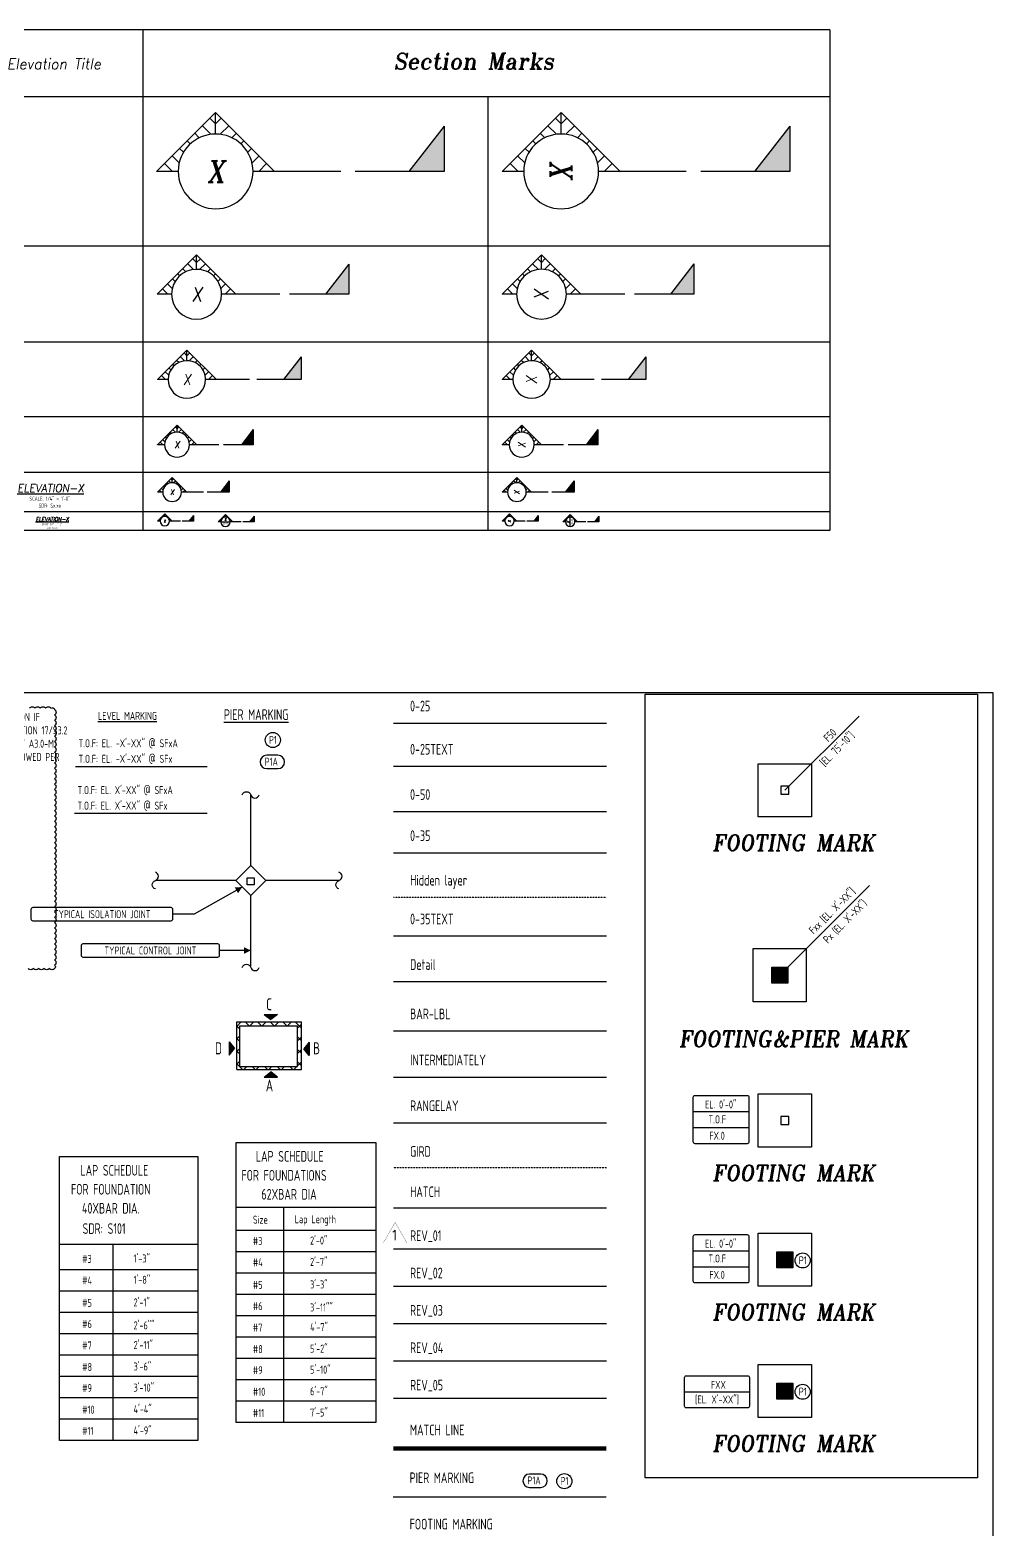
# Model space of a CAD drawing. Header units: inches. Extents: x -10781 to 50822, y -3854 to 38989.
# Drawn here: x -9218 to -8132, y -660 to 1030 of the extents above; entities that cross this region are included whole.
import ezdxf
from ezdxf.enums import TextEntityAlignment as Align

# ---------------------------------------------------------------- set-up
doc = ezdxf.new("R2010")
doc.units = ezdxf.units.IN
doc.header["$LTSCALE"] = 0.025
doc.header["$MEASUREMENT"] = 0
doc.linetypes.add('HIDDEN', pattern=[6, 3, -3])
doc.linetypes.add('PHANTOM', pattern=[2.5, 1.25, -0.25, 0.25, -0.25, 0.25, -0.25])
doc.layers.get('0').update_dxf_attribs({"linetype": 'CONTINUOUS'})
doc.layers.get('Defpoints').update_dxf_attribs({"linetype": 'CONTINUOUS'})
for name, color, linetype in [('0-25', 7, 'CONTINUOUS'), ('0-25TEXT', 7, 'CONTINUOUS'), ('0-35', 3, 'CONTINUOUS'), ('0-35TEXT', 3, 'CONTINUOUS'), ('0-50', 10, 'CONTINUOUS'), ('3', 3, 'CONTINUOUS'), ('BAR-LBL', 2, 'CONTINUOUS'), ('COLUMN', 1, 'CONTINUOUS'), ('DETAIL', 83, 'CONTINUOUS'), ('FOOTING MARK', 3, 'CONTINUOUS'), ('GRID', 8, 'PHANTOM'), ('Hatch', 253, 'CONTINUOUS'), ('hidden', 7, 'HIDDEN'), ('INTERMEDIATERANGELAY', 7, 'CONTINUOUS'), ('MATCH LINE', 7, 'CONTINUOUS'), ('PIER MARK', 83, 'CONTINUOUS'), ('RANGELAY', 7, 'CONTINUOUS'), ('REV_02', 30, 'CONTINUOUS'), ('REV_04', 171, 'CONTINUOUS'), ('REV_05', 212, 'CONTINUOUS'), ('REV_1', 150, 'CONTINUOUS'), ('STEEL COLUMN', 171, 'CONTINUOUS')]:
    doc.layers.add(name, color=color, linetype=linetype)
doc.layers.add('REV_03', color=7, linetype='CONTINUOUS', true_color=0x9c38ff)
doc.styles.add('AR', font='ARCHQUIK.shx', dxfattribs={"width": 0.8})
doc.styles.add('ROMANT', font='romant')

# ---------------------------------------------------------------- blocks, each defined once
blk = doc.blocks.new('SECTARO')
at = {"linetype": 'Continuous'}
blk.add_line((33.32, 16.99), (20.13, 0), dxfattribs=at)
for p, q in [((33.32, 16.99), (33.32, 0)), ((33.32, 0), (0, 0))]:
    blk.add_line(p, q)
for points in [[(33.32, 0), (33.32, 16.99), (33.32, 0), (20.13, 0)], [(33.32, 16.99), (20.13, 0), (33.32, 0), (33.32, 16.99)]]:
    blk.add_solid(points, dxfattribs=at)
blk = doc.blocks.new('*X3')
at = {"color": 0, "linetype": 'Continuous'}
for p, q in [((-1.108, 0.2784), (-1.0748, 0.3117)), ((-1.081, 0.2171), (-1.0306, 0.2675)), ((-1.0127, 0.1969), (-0.9864, 0.2233)), ((-0.9601, 0.1612), (-0.9422, 0.1791)), ((-0.9204, 0.1125), (-0.898, 0.1349)), ((-0.895, 0.0495), (-0.8538, 0.0907)), ((-0.8561, 0), (-0.8096, 0.0465)), ((-0.7677, 0), (-0.7654, 0.0023))]:
    blk.add_line(p, q, dxfattribs=at)
blk = doc.blocks.new('*X2')
at = {"color": 0, "linetype": 'Continuous'}
for p, q in [((-1.108, 0.2784), (-1.0748, 0.3117)), ((-0.9601, 0.1612), (-0.9422, 0.1791)), ((-0.8561, 0), (-0.8096, 0.0465))]:
    blk.add_line(p, q, dxfattribs=at)
blk = doc.blocks.new('SECTNU')
at = {"linetype": 'Continuous'}
blk.add_line((-24.74, 0), (-32.81, 0), dxfattribs=at)
blk.add_line((0, 0), (-24.74, 0))
at = {"layer": '3'}
for p, q in [((-68.89, 0), (-46.81, 22.07)), ((-60.81, 0), (-68.89, 0))]:
    blk.add_line(p, q, dxfattribs=at)
at = {"layer": '3', "linetype": 'Continuous'}
blk.add_line((-46.81, 14), (-46.81, 22.07), dxfattribs=at)
at = {"layer": '3'}
for points in [[(-46.81, 22.07), (-24.74, 0), (-32.81, 0, 1)], [(-32.81, 0, 0.414214), (-46.81, 14)]]:
    blk.add_lwpolyline(points, format="xyb", dxfattribs=at)
for start, end in [(90, 180), (180, 0)]:
    blk.add_arc((-46.81, 0), 14, start, end, dxfattribs=at)
at = {"linetype": 'Continuous', "xscale": -64, "yscale": 64, "zscale": 64, "rotation": 359.9999999999999}
blk.add_blockref('*X3', (-117.73, 0), dxfattribs=at)
at = {"linetype": 'Continuous', "xscale": 64, "yscale": 64, "zscale": 64}
for name in ['*X3', '*X2']:
    blk.add_blockref(name, (24.1, 0), dxfattribs=at)
at = {"linetype": 'Continuous', "style": 'ROMANT', "oblique": 9, "width": 0.9}
blk.add_attdef('NO', text='', height=8, dxfattribs=at).set_placement((-46.81, 0), align=Align.MIDDLE)
blk = doc.blocks.new('leadrblk')
blk.add_lwpolyline([(0, 0, 0, 1, 0), (1, 0, 1, 1, 0)], format="xyseb")
blk = doc.blocks.new('Rev_Tri (48)')
at = {"const_width": 0.128}
blk.add_lwpolyline([(6.69, 11.58), (13.37, 0), (0, 0)], close=True, dxfattribs=at)
at = {"color": 1, "style": 'ROMANT'}
blk.add_attdef('R', (3.93, 1.52, -0.03), '', height=5.75, dxfattribs=at)

msp = doc.modelspace()

# ---------------------------------------------------------------- hatches: boundary and pattern name
at = {"layer": '0-25TEXT'}
for points in [[(-8953.76917, -79.42287), (-8946.28792, -85.16847), (-8938.80667, -79.42287)], [(-8993.07366, -125.22206), (-8987.31381, -117.72225), (-8993.07366, -110.22244)], [(-8903.11977, -110.66294), (-8908.87963, -118.16275), (-8903.11977, -125.66256)], [(-8938.78517, -150.0556), (-8946.28498, -144.29574), (-8953.78479, -150.0556)]]:
    msp.add_hatch(color=256, dxfattribs=at).paths.add_polyline_path(points)
at = {"layer": 'Hatch'}
for points in [[(-8363.73938, -44.20109), (-8363.73938, -26.20109), (-8381.73938, -26.20109), (-8381.73938, -44.20109)], [(-8357.83951, -364.86914), (-8357.83951, -346.86914), (-8375.83951, -346.86914), (-8375.83951, -364.86914)], [(-8357.83951, -512.85182), (-8357.83951, -494.85182), (-8375.83951, -494.85182), (-8375.83951, -512.85182)]]:
    msp.add_hatch(color=256, dxfattribs=at).paths.add_polyline_path(points, flags=0)
h = msp.add_hatch(dxfattribs=at)
h.set_pattern_fill('ANSI37', color=256, scale=80, style=0)
h.set_pattern_definition([(45, (-1708.367, 479.986), (-7.071068, 7.071068), []), (135, (-1708.367, 479.986), (-7.071068, -7.071068), [])])
h.paths.add_polyline_path([(-8984.65922, -87.88924), (-8984.65922, -141.56822), (-8911.53422, -141.56822), (-8911.53422, -87.88924)])
h.paths.add_polyline_path([(-8981.28422, -92.38924), (-8916.03422, -92.38924), (-8916.03422, -138.19322), (-8981.28422, -138.19322)], flags=16)

# ---------------------------------------------------------------- linework, layer by layer
at = {"color": 8}
for p, q in [((-8316.27124, 1029.94747), (-10781.46458, 1029.94747)), ((-9090.31832, 1029.94747), (-9090.31832, 465.92747)), ((-8316.27124, 1029.94747), (-8316.27124, 465.92747)), ((-8316.27124, 954.81334), (-10781.46458, 954.81334)), ((-8701.75829, 954.81334), (-8701.75829, 465.92747)), ((-8316.27124, 786.29679), (-10781.46458, 786.29679)), ((-8316.27124, 678.21383), (-10781.46458, 678.21383)), ((-8316.27124, 593.95555), (-10781.46458, 593.95555)), ((-8316.27124, 531.31713), (-10781.46458, 531.31713)), ((-8316.27124, 486.9718), (-10781.46458, 486.9718)), ((-8316.27124, 465.92747), (-10781.46458, 465.92747))]:
    msp.add_line(p, q, dxfattribs=at)
for points in [[(-8149.73533, -601.53762), (-8524.1856, -601.53762), (-8524.1856, 281.53908), (-8149.73533, 281.53908)], [(-8396.83951, 203.10721), (-8336.83951, 203.10721), (-8336.83951, 143.10721), (-8396.83951, 143.10721)], [(-8402.73938, -5.20109), (-8342.73938, -5.20109), (-8342.73938, -65.20109), (-8402.73938, -65.20109)], [(-8396.83951, -169.055), (-8336.83951, -169.055), (-8336.83951, -229.055), (-8396.83951, -229.055)], [(-8396.83951, -325.86914), (-8336.83951, -325.86914), (-8336.83951, -385.86914), (-8396.83951, -385.86914)], [(-8396.83951, -473.85182), (-8336.83951, -473.85182), (-8336.83951, -533.85182), (-8396.83951, -533.85182)]]:
    msp.add_lwpolyline(points, close=True)
at = {"layer": '0-25'}
msp.add_lwpolyline([(-8808.03056, 248.92699), (-8568.03056, 248.92699)], dxfattribs=at)
at = {"layer": '0-25TEXT'}
for p, q in [((-8953.76917, -79.42287), (-8938.80667, -79.42287)), ((-8953.76917, -79.42287), (-8946.28792, -85.16847)), ((-8938.80667, -79.42287), (-8946.28792, -85.16847)), ((-8993.07366, -110.22244), (-8993.07366, -125.22206)), ((-8993.07366, -110.22244), (-8987.31381, -117.72225)), ((-8993.07366, -125.22206), (-8987.31381, -117.72225)), ((-8903.11977, -110.66294), (-8908.87963, -118.16275)), ((-8903.11977, -125.66256), (-8908.87963, -118.16275)), ((-8903.11977, -110.66294), (-8903.11977, -125.66256)), ((-8953.78479, -150.0556), (-8946.28498, -144.29574)), ((-8953.78479, -150.0556), (-8938.78517, -150.0556)), ((-8938.78517, -150.0556), (-8946.28498, -144.29574))]:
    msp.add_line(p, q, dxfattribs=at)
for points in [[(-8808.03056, 200.24277), (-8568.03056, 200.24277)], [(-8978.47878, 64.11684), (-9032.4384, 33.51897), (-9057.00101, 33.51897)], [(-8968.83967, -7.41713), (-9004.32515, -7.41713)]]:
    msp.add_lwpolyline(points, dxfattribs=at)
at = {"layer": '0-35'}
for p, q in [((-8968.83967, 88.41886), (-8968.83967, 167.94829)), ((-8985.81024, 71.44829), (-9076.33967, 71.44829)), ((-8869.40999, 71.44829), (-8951.86911, 71.44829)), ((-8968.83967, -25.05171), (-8968.83967, 54.47773)), ((-8984.65922, -87.88924), (-8911.53422, -87.88924)), ((-8984.65922, -141.56822), (-8984.65922, -87.88924)), ((-8981.28422, -92.38924), (-8916.03422, -92.38924)), ((-8981.28422, -138.19322), (-8981.28422, -92.38924)), ((-8916.03422, -138.19322), (-8916.03422, -92.38924)), ((-8911.53422, -141.56822), (-8911.53422, -87.88924)), ((-8984.65922, -141.56822), (-8911.53422, -141.56822)), ((-8981.28422, -138.19322), (-8916.03422, -138.19322)), ((-8827.99785, -297.18037), (-8985.43537, -297.18037)), ((-8827.99785, -297.18037), (-8985.43537, -297.18037)), ((-8827.99785, -323.14113), (-8985.43537, -323.14113)), ((-9028.32605, -338.75136), (-9184.2003, -338.75136)), ((-9028.32605, -338.75136), (-9184.2003, -338.75136)), ((-8827.99785, -347.18287), (-8985.43537, -347.18287)), ((-9028.32605, -367.35517), (-9184.2003, -367.35517)), ((-8827.99785, -371.22461), (-8985.43537, -371.22461)), ((-9028.32605, -391.39691), (-9184.2003, -391.39691)), ((-8827.99785, -395.26635), (-8985.43537, -395.26635)), ((-9028.32605, -415.43865), (-9184.2003, -415.43865)), ((-8827.99785, -419.30809), (-8985.43537, -419.30809)), ((-9028.32605, -439.48039), (-9184.2003, -439.48039)), ((-8827.99785, -443.34983), (-8985.43537, -443.34983)), ((-9028.32605, -463.52212), (-9184.2003, -463.52212)), ((-8827.99785, -467.39157), (-8985.43537, -467.39157)), ((-9028.32605, -487.56386), (-9184.2003, -487.56386)), ((-8827.99785, -491.4333), (-8985.43537, -491.4333)), ((-9028.32605, -511.6056), (-9184.2003, -511.6056)), ((-8827.99785, -515.47504), (-8985.43537, -515.47504)), ((-9028.32605, -535.64734), (-9184.2003, -535.64734))]:
    msp.add_line(p, q, dxfattribs=at)
for points in [[(-8978.33967, 167.94829, -0.7488732654), (-8968.83967, 167.94829, 0.7488732654), (-8959.33967, 167.94829, 0.7488732654)], [(-9076.33967, 61.94829, -0.7488732654), (-9076.33967, 71.44829, 0.7488732654), (-9076.33967, 80.94829, 0.7488732654)], [(-8869.40999, 61.94829, -0.7488732654), (-8869.40999, 71.44829, 0.7488732654), (-8869.40999, 80.94829, 0.7488732654)], [(-8978.33967, -26.52114, -0.7488732654), (-8968.83967, -26.52114, 0.7488732654), (-8959.33967, -26.52114, 0.7488732654)]]:
    msp.add_lwpolyline(points, format="xyb", dxfattribs=at)
for points in [[(-8985.81024, 71.44829), (-8968.83967, 54.47773), (-8951.86911, 71.44829), (-8968.83967, 88.41886)], [(-8985.43537, -223.6312), (-8827.99785, -223.6312), (-8827.99785, -539.51678), (-8985.43537, -539.51678)], [(-9184.2003, -239.37808), (-9028.32605, -239.37808), (-9028.32605, -559.68908), (-9184.2003, -559.68908)]]:
    msp.add_lwpolyline(points, close=True, dxfattribs=at)
for points in [[(-8931.82879, -297.18037), (-8931.82879, -539.51678)], [(-8931.82879, -297.18037), (-8931.82879, -539.51678)], [(-9124.2003, -338.75136), (-9124.2003, -559.68908)], [(-9124.2003, -338.75136), (-9124.2003, -559.68908)]]:
    msp.add_lwpolyline(points, dxfattribs=at)
at = {"layer": '0-35TEXT', "color": 1}
for p, q in [((-9018.02065, 199.73084), (-9166.21037, 199.73084)), ((-9017.84056, 146.957), (-9167.33218, 146.957))]:
    msp.add_line(p, q, dxfattribs=at)
at = {"layer": '0-35TEXT'}
msp.add_lwpolyline([(-10227.79613, 283.49724), (-8132.3808, 283.49724), (-8132.3808, -2272.82815), (-10227.79613, -2272.82815)], close=True, dxfattribs=at)
for points in [[(-8808.03056, 102.8215), (-8568.03056, 102.8215)], [(-8808.03056, 8.93814), (-8568.03056, 8.93814)]]:
    msp.add_lwpolyline(points, dxfattribs=at)
at = {"layer": '0-50'}
msp.add_lwpolyline([(-8808.03056, 149.21631), (-8568.03056, 149.21631)], dxfattribs=at)
for points in [[(-9214.12617, 41.26888), (-9059.00101, 41.26888, -0.4142135624), (-9057.00101, 39.26888), (-9057.00101, 27.76906, -0.4142135624), (-9059.00101, 25.76906), (-9214.12617, 25.76906, -0.4142135624), (-9216.12617, 27.76906), (-9216.12617, 39.26888, -0.4142135624)], [(-9157.57791, 0.33278), (-9006.32515, 0.33278, -0.4142135624), (-9004.32515, -1.66722), (-9004.32515, -13.16704, -0.4142135624), (-9006.32515, -15.16704), (-9157.57791, -15.16704, -0.4142135624), (-9159.57791, -13.16704), (-9159.57791, -1.66722, -0.4142135624)]]:
    msp.add_lwpolyline(points, format="xyb", close=True, dxfattribs=at)
at = {"layer": 'BAR-LBL'}
msp.add_lwpolyline([(-8808.03056, -98.01275), (-8568.03056, -98.01275)], dxfattribs=at)
at = {"layer": 'COLUMN'}
for points in [[(-8381.73938, -26.20109), (-8363.73938, -26.20109), (-8363.73938, -44.20109), (-8381.73938, -44.20109)], [(-8375.83951, -346.86914), (-8357.83951, -346.86914), (-8357.83951, -364.86914), (-8375.83951, -364.86914)], [(-8375.83951, -494.85182), (-8357.83951, -494.85182), (-8357.83951, -512.85182), (-8375.83951, -512.85182)]]:
    msp.add_lwpolyline(points, close=True, dxfattribs=at)
at = {"layer": 'Defpoints'}
for points in [[(-9002.64349, 475.62655), (-8992.10447, 475.62655)], [(-8608.86945, 470.35703), (-8608.86945, 480.89606)]]:
    msp.add_lwpolyline(points, dxfattribs=at)
at = {"layer": 'DETAIL'}
msp.add_lwpolyline([(-9218.05745, 265.80966, -0.52056705), (-9212.05745, 265.80966, -0.52056705), (-9206.05745, 265.80966, -0.52056705), (-9200.05745, 265.80966, -0.52056705), (-9194.05745, 265.80966, -0.52056705), (-9189.82372, 264.04338, -0.52056705), (-9189.82372, 258.04338, -0.52056705), (-9189.82372, 252.04338, -0.52056705), (-9189.82372, 246.04338, -0.52056705), (-9189.82372, 240.04338, -0.52056705), (-9189.82372, 234.04338, -0.52056705), (-9189.82372, 228.04338, -0.52056705), (-9189.82372, 222.04338, -0.52056705), (-9189.82372, 216.04338, -0.52056705), (-9189.82372, 210.04338, -0.52056705), (-9189.82372, 204.04338, -0.52056705), (-9189.82372, 198.04338, -0.52056705), (-9189.82372, 192.04338, -0.52056705), (-9189.82372, 186.04338, -0.52056705), (-9189.82372, 180.04338, -0.52056705), (-9189.82372, 174.04338, -0.52056705), (-9189.82372, 168.04338, -0.52056705), (-9189.82372, 162.04338, -0.52056705), (-9189.82372, 156.04338, -0.52056705), (-9189.82372, 150.04338, -0.52056705), (-9189.82372, 144.04338, -0.52056705), (-9189.82372, 138.04338, -0.52056705), (-9189.82372, 132.04338, -0.52056705), (-9189.82372, 126.04338, -0.52056705), (-9189.82372, 120.04338, -0.52056705), (-9189.82372, 114.04338, -0.52056705), (-9189.82372, 108.04338, -0.52056705), (-9189.82372, 102.04338, -0.52056705), (-9189.82372, 96.04338, -0.52056705), (-9189.82372, 90.04338, -0.52056705), (-9189.82372, 84.04338, -0.52056705), (-9189.82372, 78.04338, -0.52056705), (-9189.82372, 72.04338, -0.52056705), (-9189.82372, 66.04338, -0.52056705), (-9189.82372, 60.04338, -0.52056705), (-9189.82372, 54.04338, -0.52056705), (-9189.82372, 48.04338, -0.52056705), (-9189.82372, 42.04338, -0.52056705), (-9189.82372, 36.04338, -0.52056705), (-9189.82372, 30.04338, -0.52056705), (-9189.82372, 24.04338, -0.52056705), (-9189.82372, 18.04338, -0.52056705), (-9189.82372, 12.04338, -0.52056705), (-9189.82372, 6.04338, -0.52056705), (-9189.82372, 0.04338, -0.52056705), (-9189.82372, -5.95662, -0.52056705), (-9189.82372, -11.95662, -0.52056705), (-9189.82372, -17.95662, -0.52056705), (-9189.82372, -23.95662, -0.52056705), (-9189.82372, -27.55075, -0.52056705), (-9195.82372, -27.55075, -0.52056705), (-9201.82372, -27.55075, -0.52056705), (-9207.82372, -27.55075, -0.52056705), (-9213.82372, -27.55075, -0.52056705), (-9219.82372, -27.55075, -0.52056705)], format="xyb", dxfattribs=at)
msp.add_lwpolyline([(-8808.03056, -42.3914), (-8568.03056, -42.3914)], dxfattribs=at)
at = {"layer": 'FOOTING MARK', "color": 1}
for p, q in [((-8470.11913, -188.91165), (-8407.46017, -188.91165)), ((-8470.11913, -207.04997), (-8407.46017, -207.04997)), ((-8470.11913, -345.72578), (-8407.46017, -345.72578)), ((-8470.11913, -363.86411), (-8407.46017, -363.86411)), ((-8479.96259, -504.82699), (-8406.88114, -504.82699))]:
    msp.add_line(p, q, dxfattribs=at)
for points in [[(-8366.83951, 173.10721), (-8283.11373, 256.83298)], [(-8372.73938, -35.20109), (-8271.73845, 65.79984)]]:
    msp.add_lwpolyline(points, dxfattribs=at)
for points in [[(-8468.11913, -170.77332), (-8409.46017, -170.77332, -0.4142135624), (-8407.46017, -172.77332), (-8407.46017, -223.1883, -0.4142135624), (-8409.46017, -225.1883), (-8468.11913, -225.1883, -0.4142135624), (-8470.11913, -223.1883), (-8470.11913, -172.77332, -0.4142135624)], [(-8468.11913, -327.58745), (-8409.46017, -327.58745, -0.4142135624), (-8407.46017, -329.58745), (-8407.46017, -380.00244, -0.4142135624), (-8409.46017, -382.00244), (-8468.11913, -382.00244, -0.4142135624), (-8470.11913, -380.00244), (-8470.11913, -329.58745, -0.4142135624)], [(-8477.96259, -486.68866), (-8408.88114, -486.68866, -0.4142135624), (-8406.88114, -488.68866), (-8406.88114, -520.96532, -0.4142135624), (-8408.88114, -522.96532), (-8477.96259, -522.96532, -0.4142135624), (-8479.96259, -520.96532), (-8479.96259, -488.68866, -0.4142135624)]]:
    msp.add_lwpolyline(points, format="xyb", close=True, dxfattribs=at)
at = {"layer": 'GRID', "lineweight": -3}
msp.add_lwpolyline([(-8568.03056, -252.47566), (-8808.03056, -252.47566)], dxfattribs=at)
at = {"layer": 'Hatch'}
msp.add_lwpolyline([(-8568.03056, -297.95964), (-8808.03056, -297.95964)], dxfattribs=at)
at = {"layer": 'hidden'}
msp.add_lwpolyline([(-8808.03056, 52.6454), (-8568.03056, 52.6454)], dxfattribs=at)
at = {"layer": 'INTERMEDIATERANGELAY'}
msp.add_lwpolyline([(-8808.03056, -149.98367), (-8568.03056, -149.98367)], dxfattribs=at)
at = {"layer": 'MATCH LINE', "linetype": 'PHANTOM', "ltscale": 10, "const_width": 5}
msp.add_lwpolyline([(-8568.17129, -568.51072), (-8808.17129, -568.51072)], dxfattribs=at)
at = {"layer": 'PIER MARK', "color": 1}
for points in [[(-8950.7788, 197.55965), (-8938.27683, 197.55965, 1), (-8938.27683, 212.55965), (-8950.7788, 212.55965, 1)], [(-8654.61511, -612.44179), (-8642.11314, -612.44179, 1), (-8642.11314, -597.44179), (-8654.61511, -597.44179, 1)]]:
    msp.add_lwpolyline(points, format="xyb", close=True, dxfattribs=at)
at = {"layer": 'PIER MARK'}
msp.add_lwpolyline([(-8808.17129, -623.10294), (-8568.17129, -623.10294)], dxfattribs=at)
at = {"layer": 'PIER MARK', "color": 1}
for centre in [(-8943.95388, 229.78216), (-8346.89513, -356.71195), (-8346.89513, -504.69463), (-8615.45112, -605.48144)]:
    msp.add_circle(centre, 8.5, dxfattribs=at)
at = {"layer": 'RANGELAY'}
msp.add_lwpolyline([(-8808.03056, -201.57502), (-8568.03056, -201.57502)], dxfattribs=at)
at = {"layer": 'REV_02'}
msp.add_lwpolyline([(-8808.03056, -385.57036), (-8568.03056, -385.57036)], dxfattribs=at)
at = {"layer": 'REV_03'}
msp.add_lwpolyline([(-8808.03056, -427.69711), (-8568.03056, -427.69711)], dxfattribs=at)
at = {"layer": 'REV_04'}
msp.add_lwpolyline([(-8808.03056, -469.82385), (-8568.03056, -469.82385)], dxfattribs=at)
at = {"layer": 'REV_05'}
msp.add_lwpolyline([(-8808.03056, -511.9506), (-8568.03056, -511.9506)], dxfattribs=at)
at = {"layer": 'REV_1'}
msp.add_lwpolyline([(-8808.03056, -343.44361), (-8568.03056, -343.44361)], dxfattribs=at)
at = {"layer": 'STEEL COLUMN', "color": 171}
for points in [[(-8371.33951, 168.60721), (-8362.33951, 168.60721), (-8362.33951, 177.60721), (-8371.33951, 177.60721)], [(-8964.85981, 66.63739), (-8972.85949, 66.63739), (-8972.85949, 74.63707), (-8964.85981, 74.63707)], [(-8371.33951, -203.555), (-8362.33951, -203.555), (-8362.33951, -194.555), (-8371.33951, -194.555)]]:
    msp.add_lwpolyline(points, close=True, dxfattribs=at)

# ---------------------------------------------------------------- block references
for p, xscale, yscale, zscale in [((-8867.50088, 870.55507), 3.01115058704454, 3.01115058704454, 3.01115058704454), ((-8935.90339, 732.10732), 2.00743372469636, 2.00743372469636, 2.00743372469636), ((-8970.32661, 636.08468), 1.50557529352227, 1.50557529352227, 1.50557529352227), ((-9004.89782, 562.63633), 1.00371686234818, 1.00371686234818, 1.00371686234818), ((-9022.18342, 509.14446), 0.752787646761135, 0.752787646761135, 0.752787646761135), ((-9048.11183, 476.44963), 0.3763938233805675, 0.3763938233805675, 0.3763938233805675)]:
    msp.add_blockref('SECTNU', p, dxfattribs=dict(xscale=xscale, yscale=yscale, zscale=zscale)).add_auto_attribs({'NO': 'X'})
ref = msp.add_blockref('SECTNU', (-8478.10844, 870.55507), dxfattribs=dict(xscale=3.01115058704454, yscale=3.01115058704454, zscale=3.01115058704454))
ref.add_attrib('NO', 'X', dxfattribs={"linetype": 'Continuous', "height": 24.0892, "rotation": 90, "style": 'ROMANT', "oblique": 9, "width": 0.9}).set_placement((-8619.06851, 869.04698), align=Align.MIDDLE)
for p, xscale, yscale, zscale in [((-8851.16711, 870.55505), 3.01115058704454, 3.01115058704454, 3.01115058704454), ((-8461.77467, 870.55505), 3.01115058704454, 3.01115058704454, 3.01115058704454), ((-8925.01421, 732.10731), 2.00743372469636, 2.00743372469636, 2.00743372469636), ((-8536.39869, 732.2183), 2.00743372469636, 2.00743372469636, 2.00743372469636), ((-8962.15973, 636.08467), 1.50557529352227, 1.50557529352227, 1.50557529352227), ((-8573.65518, 636.0847), 1.50557529352227, 1.50557529352227, 1.50557529352227), ((-8999.45323, 562.63633), 1.00371686234818, 1.00371686234818, 1.00371686234818), ((-8610.98569, 562.59935), 1.00371686234818, 1.00371686234818, 1.00371686234818), ((-9018.09998, 509.14446), 0.752787646761135, 0.752787646761135, 0.752787646761135), ((-8629.59544, 509.14447), 0.752787646761135, 0.752787646761135, 0.752787646761135), ((-9046.07011, 476.44963), 0.3763938233805675, 0.3763938233805675, 0.3763938233805675), ((-8977.71225, 475.62655), 0.3763938233805675, 0.3763938233805675, 0.3763938233805675), ((-8657.56557, 476.44963), 0.3763938233805675, 0.3763938233805675, 0.3763938233805675), ((-8589.20772, 475.62655), 0.3763938233805675, 0.3763938233805675, 0.3763938233805675)]:
    msp.add_blockref('SECTARO', p, dxfattribs=dict(xscale=xscale, yscale=yscale, zscale=zscale))
ref = msp.add_blockref('SECTNU', (-8547.28787, 732.21831), dxfattribs=dict(xscale=2.00743372469636, yscale=2.00743372469636, zscale=2.00743372469636))
ref.add_attrib('NO', 'X', dxfattribs={"linetype": 'Continuous', "height": 16.05947, "rotation": 90, "style": 'ROMANT', "oblique": 9, "width": 0.9}).set_placement((-8641.26125, 731.21292), align=Align.MIDDLE)
ref = msp.add_blockref('SECTNU', (-8581.82206, 636.08471), dxfattribs=dict(xscale=1.50557529352227, yscale=1.50557529352227, zscale=1.50557529352227))
ref.add_attrib('NO', 'X', dxfattribs={"linetype": 'Continuous', "height": 12.0446, "rotation": 90, "style": 'ROMANT', "oblique": 9, "width": 0.9}).set_placement((-8652.3021, 635.33066), align=Align.MIDDLE)
ref = msp.add_blockref('SECTNU', (-8616.43028, 562.59935), dxfattribs=dict(xscale=1.00371686234818, yscale=1.00371686234818, zscale=1.00371686234818))
ref.add_attrib('NO', 'X', dxfattribs={"linetype": 'Continuous', "height": 8.02973, "rotation": 90, "style": 'ROMANT', "oblique": 9, "width": 0.9}).set_placement((-8663.41697, 562.09666), align=Align.MIDDLE)
ref = msp.add_blockref('SECTNU', (-8633.67888, 509.14448), dxfattribs=dict(xscale=0.752787646761135, yscale=0.752787646761135, zscale=0.752787646761135))
ref.add_attrib('NO', 'X', dxfattribs={"linetype": 'Continuous', "height": 6.0223, "rotation": 90, "style": 'ROMANT', "oblique": 9, "width": 0.9}).set_placement((-8668.9189, 508.76745), align=Align.MIDDLE)
ref = msp.add_blockref('SECTNU', (-8979.75397, 475.62655), dxfattribs=dict(xscale=0.3763938233805675, yscale=0.3763938233805675, zscale=0.3763938233805675))
ref.add_attrib('NO', 'X', dxfattribs={"linetype": 'Continuous', "height": 3.01115, "style": 'ROMANT', "oblique": 9, "width": 0.9}).set_placement((-8997.37398, 478.25801), align=Align.MIDDLE)
ref = msp.add_blockref('SECTNU', (-8659.6073, 476.44963), dxfattribs=dict(xscale=0.3763938233805675, yscale=0.3763938233805675, zscale=0.3763938233805675))
ref.add_attrib('NO', 'X', dxfattribs={"linetype": 'Continuous', "height": 3.01115, "rotation": 90, "style": 'ROMANT', "oblique": 9, "width": 0.9}).set_placement((-8677.2273, 476.26112), align=Align.MIDDLE)
ref = msp.add_blockref('SECTNU', (-8591.24944, 475.62655), dxfattribs=dict(xscale=0.3763938233805675, yscale=0.3763938233805675, zscale=0.3763938233805675))
ref.add_attrib('NO', 'X', dxfattribs={"linetype": 'Continuous', "height": 3.01115, "rotation": 90, "style": 'ROMANT', "oblique": 9, "width": 0.9}).set_placement((-8611.20702, 475.43804), align=Align.MIDDLE)
at = {"layer": '0-25', "xscale": 2, "yscale": 2, "zscale": 2}
msp.add_blockref('Rev_Tri (48)', (-8819.49689, -337.02801, -0.2), dxfattribs=at).add_auto_attribs({'R': '1'})
at = {"layer": '0-25TEXT', "xscale": 7.498582677165356, "yscale": 3.000944881889763}
for p, rotation in [((-8978.47878, 64.11684), 209.5554574732592), ((-8968.83967, -7.41713), 180.000003070469)]:
    msp.add_blockref('leadrblk', p, dxfattribs=dict(at, rotation=rotation))

# ---------------------------------------------------------------- texts
at = {"color": 7, "linetype": 'Continuous', "style": 'ROMANT', "oblique": 9, "width": 0.95}
for s, height, p in [('Elevation Title', 12, (-9243.27694, 985.70511)), ('Section Marks', 18, (-8807.53683, 985.70511))]:
    msp.add_text(s, height=height, dxfattribs=at).set_placement(p)
for height, p in [(9, (-9194.28348, 509.14447)), (4.5, (-9192.33424, 476.44963))]:
    msp.add_text('%%UELEVATION-X', height=height, dxfattribs=at).set_placement(p, align=Align.CENTER)
at = {"linetype": 'Continuous', "style": 'ROMANT', "oblique": 9, "width": 0.95}
for s, p in [('FOOTING MARK', (-8357.42066, 105.00478)), ('FOOTING&PIER MARK', (-8357.42066, -116.12456)), ('FOOTING MARK', (-8357.42066, -267.15743)), ('FOOTING MARK', (-8357.42066, -423.97156)), ('FOOTING MARK', (-8357.42066, -571.95425))]:
    msp.add_text(s, height=18, dxfattribs=at).set_placement(p, align=Align.CENTER)
at = {"layer": '0-25', "style": 'AR', "width": 0.8}
msp.add_text('0-25', height=12.02087, dxfattribs=at).set_placement((-8789.2983, 262.08876))
at = {"layer": '0-25TEXT', "style": 'AR', "width": 0.8}
msp.add_text('0-25TEXT', height=12.02087, dxfattribs=at).set_placement((-8789.2983, 213.40454))
at = {"layer": '0-35TEXT', "style": 'AR'}
for s, height, width, p in [('SCALE. 1/4" = 1\'-0"', 4.4998875, 0.8, (-9195.19807, 499.51321)), ('SDR: Sx.xx', 4.499887, 0.8, (-9195.19807, 491.73441)), ('SCALE. 1/2" = 1\'-0"', 2.2499437, 0.8, (-9192.79154, 471.634)), ('XX-XX', 2, 0.7, (-8997.13829, 472.6208)), ('SDR: Sx.xx', 2.249944, 0.8, (-9192.79154, 467.74461))]:
    msp.add_text(s, height=height, dxfattribs=dict(at, width=width)).set_placement(p, align=Align.CENTER)
at = {"layer": '0-35TEXT', "style": 'AR', "width": 0.7}
msp.add_text('XX-XX', height=2, rotation=90, dxfattribs=at).set_placement((-8605.8637, 475.86224), align=Align.CENTER)
at = {"layer": '0-35TEXT', "style": 'AR', "width": 0.8}
for s, height, p in [('%%ULEVEL MARKING', 9, (-9140.99365, 252.46974)), ('T.O.F: EL. -X\'-XX" @ SFxA', 9, (-9162.87239, 221.61244)), ('T.O.F: EL. -X\'-XX" @ SFx', 9, (-9162.87239, 204.07604)), ('T.O.F: EL. X\'-XX" @ SFxA', 9, (-9163.9942, 168.8386)), ('T.O.F: EL. X\'-XX" @ SFx', 9, (-9163.9942, 151.30221)), ('0-35', 12.02087, (-8789.2983, 115.98327)), ('0-35TEXT', 12.02087, (-8789.2983, 22.0999)), ('C', 13.46625, (-8951.44584, -74.79429)), ('D', 13.49966, (-9009.12441, -124.36951)), ('B', 13.49966, (-8898.62135, -124.36951)), ('A', 13.49966, (-8951.87277, -166.28545)), ('LAP SCHEDULE', 12.0208696, (-8963.11319, -245.39605)), ('LAP SCHEDULE', 12.0208696, (-9160.76192, -261.14294)), ('FOR FOUNDATION', 12.0208696, (-9171.36831, -282.51337)), ('FOR FOUNDATIONS', 12.0208696, (-8979.29609, -266.76649)), ('62XBAR DIA', 12.02087, (-8956.84925, -288.13691)), ('40XBAR DIA.', 12.0208696, (-9159.02768, -303.88381)), ('SDR: S101', 12.02087, (-9158.3312, -326.78403)), ('Size', 9.015652, (-8966.3839, -315.28369)), ('#3', 9.015652, (-8966.3839, -339.32543)), ('#3', 9.015652, (-9158.75541, -359.49773)), ('#4', 9.015652, (-8966.3839, -363.36717)), ('#4', 9.015652, (-9158.75541, -383.53947)), ('#5', 9.015652, (-8966.3839, -388.81884)), ('#5', 9.015652, (-9158.75541, -408.99114)), ('#6', 9.015652, (-8966.3839, -412.72627)), ('#6', 9.015652, (-9158.75541, -432.89857)), ('#7', 9.015652, (-8966.3839, -436.86226)), ('#7', 9.015652, (-9158.75541, -457.03456)), ('#8', 9.015652, (-8966.3839, -461.12246)), ('#8', 9.015652, (-9158.75541, -481.29475)), ('#9', 9.015652, (-8966.3839, -484.90073)), ('#9', 9.015652, (-9158.75541, -505.07302)), ('#10', 9.015652, (-8966.3839, -509.18636)), ('#10', 9.015652, (-9158.75541, -529.35866)), ('#11', 9.015652, (-8966.3839, -533.17534)), ('#11', 9.015652, (-9158.75541, -553.34764))]:
    msp.add_text(s, height=height, dxfattribs=at).set_placement(p)
at = {"layer": '0-35TEXT', "color": 1, "style": 'AR', "width": 0.8}
for s, p in [('Lap Length', (-8919.2287, -314.74957)), ('2\'-0"', (-8901.98847, -338.79131)), ('1\'-3"', (-9100.86068, -358.96361)), ('2\'-7"', (-8901.98847, -362.83305)), ('1\'-8"', (-9100.86068, -383.00535)), ('3\'-3"', (-8901.98847, -388.28472)), ('2\'-1"', (-9100.86068, -408.45702)), ('3\'-11""', (-8901.98847, -414.18627)), ('2\'-6""', (-9100.86068, -434.35856)), ('4\'-7"', (-8901.98847, -436.32814)), ('2\'-11"', (-9100.86068, -456.50044)), ('5\'-2"', (-8901.98847, -460.58834)), ('3\'-6"', (-9100.86068, -480.76063)), ('5\'-10"', (-8901.98847, -484.36661)), ('3\'-10"', (-9100.86068, -504.53891)), ('6\'-7"', (-8901.98847, -508.65224)), ('4\'-4"', (-9100.86068, -528.82454)), ('7\'-5"', (-8901.98847, -532.64122)), ('4\'-9"', (-9100.86068, -552.81352))]:
    msp.add_text(s, height=9.015652, dxfattribs=at).set_placement(p)
at = {"layer": '0-50', "style": 'AR', "width": 0.8}
msp.add_text('0-50', height=12.02087, dxfattribs=at).set_placement((-8789.2983, 162.37808))
at = {"layer": 'BAR-LBL', "style": 'AR', "width": 0.8}
msp.add_text('BAR-LBL', height=12.02087, dxfattribs=at).set_placement((-8789.2983, -84.85098))
at = {"layer": 'DETAIL', "style": 'AR', "width": 0.8}
for s, p in [('TYPICAL ISOLATION JOINT', (-9136.26064, 29.01988)), ('TYPICAL CONTROL JOINT', (-9081.90784, -11.91622))]:
    msp.add_text(s, height=8.999775, dxfattribs=at).set_placement(p, align=Align.CENTER)
msp.add_text('Detail', height=12.02087, dxfattribs=at).set_placement((-8789.2983, -29.22963))
at = {"layer": 'DETAIL', "insert": (-9496.56409, 260.20878), "char_height": 9, "width": 305.9295977, "attachment_point": 1, "style": 'AR'}
msp.add_mtext('A/E/C PLEASE PROVIDE THE WALL THICKNESS AT THIS LOCATION IF DIFFERENT THAN SHOWN. CONFLICT BETWEEN STRUCTURAL SECTION 17/S3.2 (SHOWS 12" THICK CONCRETE WALL) AND ARCHITECTURAL SHEET A3.0-M SHOWS TYPE P16 - 16" THICK CONCRETE WALL. WE HAVE FOLLOWED PER STRUCTURAL DRAWINGS.', dxfattribs=at)
at = {"layer": 'FOOTING MARK', "style": 'AR', "width": 0.8}
msp.add_text('[EL. 75\'-10"]', height=8.999775, rotation=45, dxfattribs=at).set_placement((-8322.13818, 199.45733))
for s, p in [('F50', (-8312.82276, 231.99732)), ('Fxx [EL. X\'-XX"]', (-8310.59006, 34.27249))]:
    msp.add_text(s, height=8.999775, rotation=45, dxfattribs=at).set_placement(p, align=Align.CENTER)
for s, p in [('EL. 0\'-0"', (-8439.21445, -185.49379)), ('T.O.F', (-8443.11991, -202.20839)), ('FX.0', (-8443.31622, -220.65516)), ('EL. 0\'-0"', (-8439.21445, -342.30793)), ('T.O.F', (-8443.11991, -359.02253)), ('FX.0', (-8443.31622, -377.4693)), ('[EL. X\'-XX"]', (-8443.31622, -517.91163)), ('FXX', (-8441.82008, -501.40913))]:
    msp.add_text(s, height=8.999775, dxfattribs=at).set_placement(p, align=Align.CENTER)
at = {"layer": 'GRID', "lineweight": -3, "style": 'AR', "width": 0.8}
msp.add_text('GIRD', height=12.02087, dxfattribs=at).set_placement((-8789.2983, -239.90453))
at = {"layer": 'Hatch', "style": 'AR', "width": 0.8}
msp.add_text('HATCH', height=12.02087, dxfattribs=at).set_placement((-8789.2983, -285.3885))
at = {"layer": 'hidden', "style": 'AR', "width": 0.8}
msp.add_text('Hidden layer', height=12.0208696, dxfattribs=at).set_placement((-8789.2983, 65.80717))
at = {"layer": 'INTERMEDIATERANGELAY', "style": 'AR', "width": 0.8}
msp.add_text('INTERMEDIATELY', height=12.0208696, dxfattribs=at).set_placement((-8789.2983, -136.8219))
at = {"layer": 'MATCH LINE', "linetype": 'PHANTOM', "ltscale": 10, "style": 'AR', "width": 0.8}
msp.add_text('MATCH LINE', height=12.02087, dxfattribs=at).set_placement((-8789.43903, -553.71101, -5.5))
at = {"layer": 'PIER MARK', "style": 'AR', "width": 0.8}
for s, height, p in [('%%UPIER MARKING', 12, (-8999.03829, 252.46974)), ('PIER MARKING', 12, (-8789.76305, -607.66518, -4.4)), ('P1A', 9, (-8656.95044, -609.15972)), ('P1', 9, (-8619.72097, -609.80574)), ('FOOTING MARKING', 12, (-8789.76305, -659.85583, -4.4))]:
    msp.add_text(s, height=height, dxfattribs=at).set_placement(p)
at = {"layer": 'PIER MARK', "color": 3, "style": 'AR', "width": 0.8}
for s, p in [('P1', (-8948.22373, 225.45786)), ('P1A', (-8953.11412, 200.84172)), ('P1', (-8351.16498, -361.03625)), ('P1', (-8351.16498, -509.01893))]:
    msp.add_text(s, height=9, dxfattribs=at).set_placement(p)
at = {"layer": 'PIER MARK', "style": 'AR', "width": 0.8}
msp.add_text('Px (EL. X\'-XX")', height=8.999775, rotation=45, dxfattribs=at).set_placement((-8295.90116, 22.38146), align=Align.CENTER)
at = {"layer": 'RANGELAY', "style": 'AR', "width": 0.8}
msp.add_text('RANGELAY', height=12.02087, dxfattribs=at).set_placement((-8789.2983, -188.41325))
at = {"layer": 'REV_02', "style": 'AR', "width": 0.8}
msp.add_text('REV_02', height=12.02087, dxfattribs=at).set_placement((-8789.2983, -376.85154, -1.1))
at = {"layer": 'REV_03', "style": 'AR', "width": 0.8}
msp.add_text('REV_03', height=12.02087, dxfattribs=at).set_placement((-8789.2983, -418.97828, -2.2))
at = {"layer": 'REV_04', "style": 'AR', "width": 0.8}
msp.add_text('REV_04', height=12.02087, dxfattribs=at).set_placement((-8789.2983, -461.10503, -3.3))
at = {"layer": 'REV_05', "style": 'AR', "width": 0.8}
msp.add_text('REV_05', height=12.02087, dxfattribs=at).set_placement((-8789.2983, -503.23178, -4.4))
at = {"layer": 'REV_1', "style": 'AR', "width": 0.8}
msp.add_text('REV_01', height=12.02087, dxfattribs=at).set_placement((-8789.2983, -334.72479))

doc.saveas('drawing.dxf')
